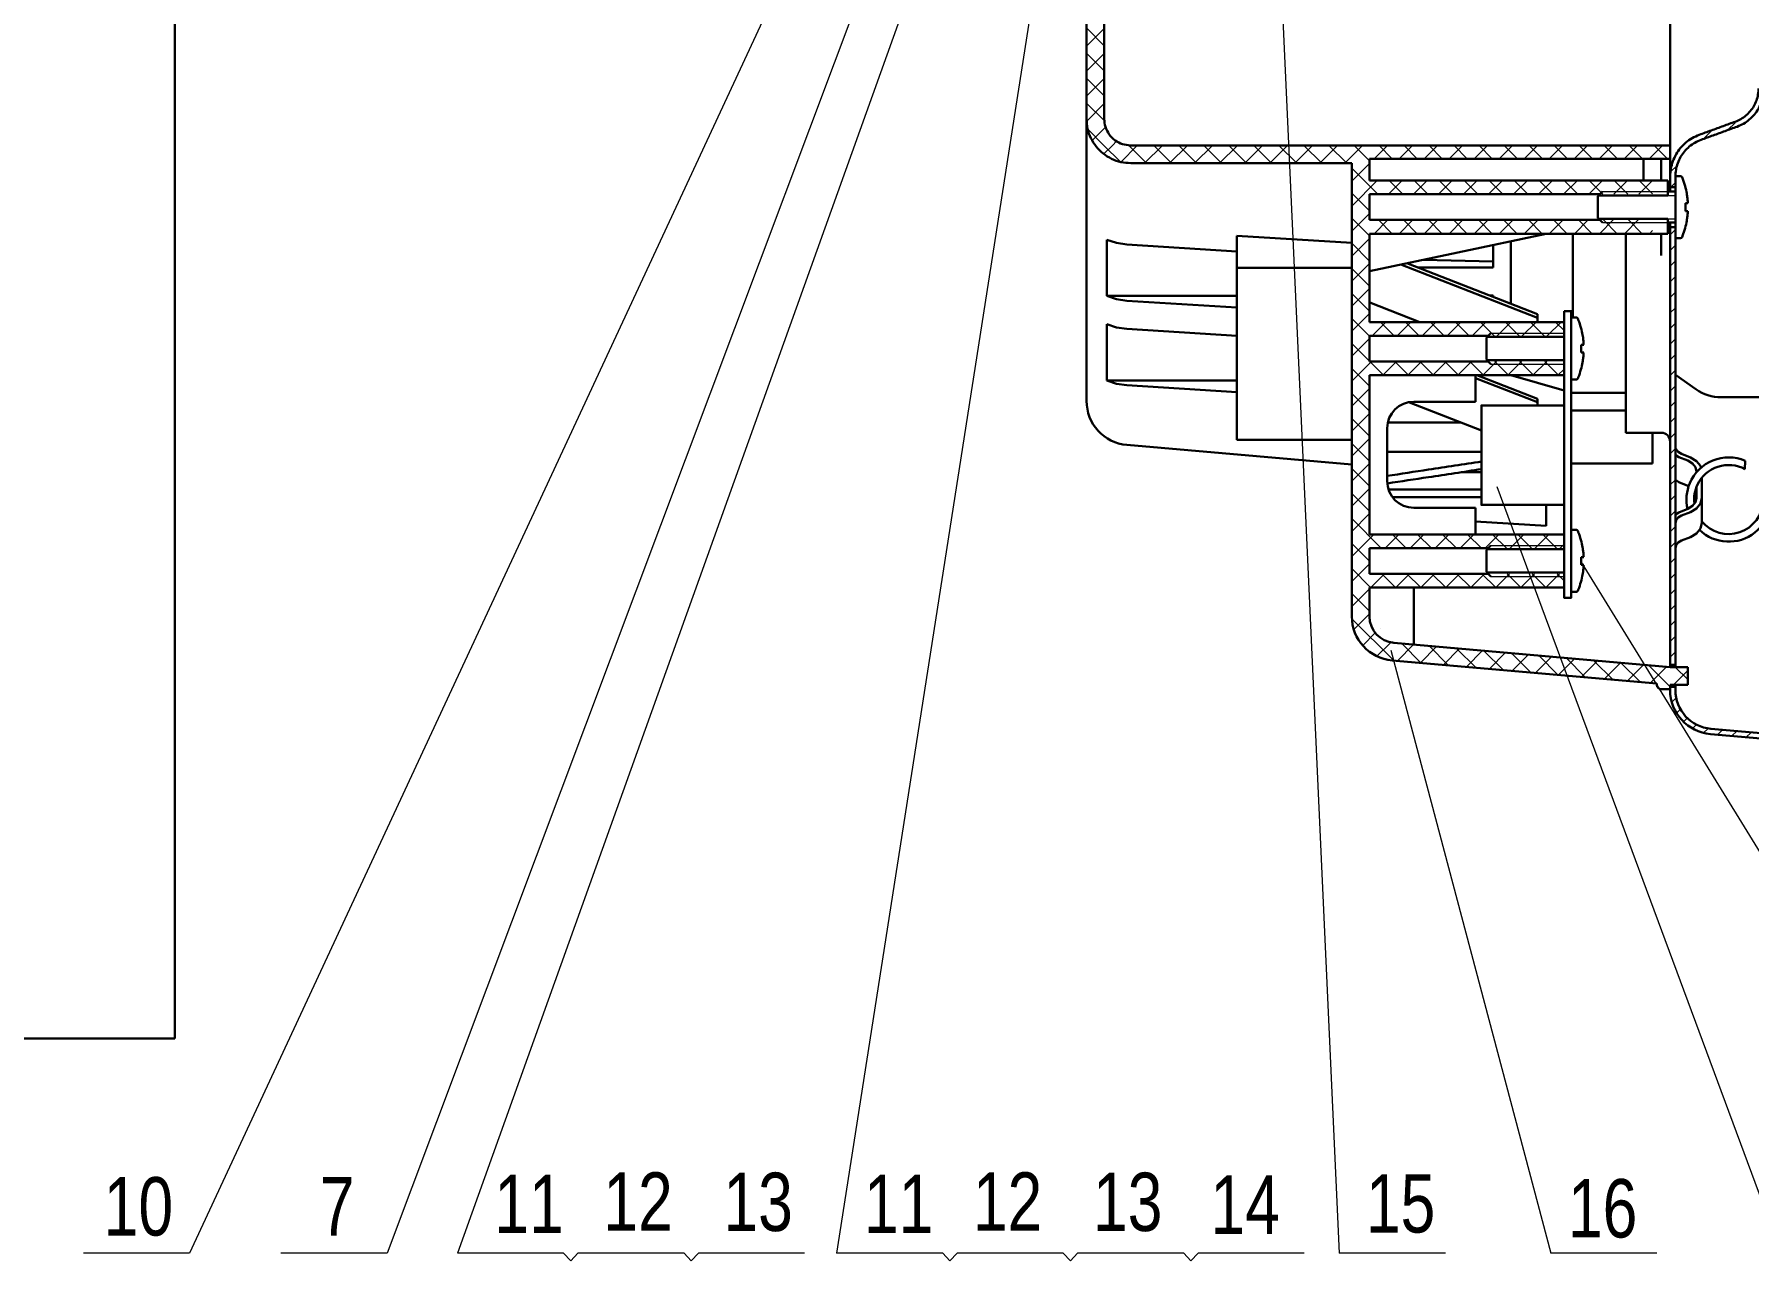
# Model space of a CAD drawing. Extents: x 2851 to 5144, y -2460 to -454.
# Drawn here: x 3060 to 3157, y -713 to -643.7 of the extents above; entities that cross this region are included whole.
import ezdxf

# ---------------------------------------------------------------- set-up
doc = ezdxf.new("R2010")
doc.units = 0
doc.header["$LTSCALE"] = 1.21
doc.header["$MEASUREMENT"] = 0
doc.layers.get('0').update_dxf_attribs({"linetype": 'CONTINUOUS', "lineweight": 30})
doc.layers.add('dim', color=5, linetype='CONTINUOUS', lineweight=15)
doc.layers.add('hatch', color=24, linetype='CONTINUOUS', lineweight=15)
doc.styles.get("Standard").update_dxf_attribs({"font": 'txt.shx', "width": 0.8, "height": 3})
pattern_1 = [(45, (-244.3558, 108.5351), (-0.70710678, 0.70710678), []), (135, (-244.3558, 108.5351), (-0.70710678, -0.70710678), [])]
pattern_2 = [(45, (-244.3558, 108.5351), (-0.44194174, 0.44194174), [])]

msp = doc.modelspace()

# ---------------------------------------------------------------- hatches: boundary and pattern name
at = {"layer": 'hatch'}
h = msp.add_hatch(dxfattribs=at)
h.set_pattern_fill('ANSI37', color=256, scale=8, style=0)
h.set_pattern_definition(pattern_1)
edge = h.paths.add_edge_path()
edge.add_line((3120.546, -633.681), (3121.296, -633.681))
edge.add_line((3121.296, -633.681), (3121.296, -632.181))
edge.add_line((3121.296, -632.181), (3119.546, -632.181))
edge.add_line((3119.546, -632.181), (3119.546, -633.681))
edge.add_line((3119.546, -633.681), (3117.796, -633.681))
edge.add_line((3117.796, -633.681), (3117.796, -634.293))
edge.add_line((3117.796, -634.293), (3119.546, -634.293))
edge.add_line((3119.546, -634.293), (3119.546, -648.449))
edge.add_spline(control_points=[(3119.546, -648.449), (3119.558, -648.636), (3119.582, -649.01), (3119.767, -649.52), (3119.948, -649.82), (3120.045, -649.951)], knot_values=[0, 0, 0, 0, 0.559097, 1.119032, 1.606611, 1.606611, 1.606611, 1.606611], degree=3, periodic=0)
edge.add_line((3120.045, -649.951), (3122.031, -649.951))
edge.add_spline(control_points=[(3122.031, -649.951), (3121.879, -649.936), (3121.571, -649.905), (3121.148, -649.682), (3120.811, -649.342), (3120.59, -648.914), (3120.56, -648.602), (3120.546, -648.449)], knot_values=[0, 0, 0, 0, 0.454366, 0.922627, 1.399181, 1.874714, 2.332226, 2.332226, 2.332226, 2.332226], degree=3, periodic=0)
edge.add_line((3120.546, -648.449), (3120.546, -633.681))
h = msp.add_hatch(dxfattribs=at)
h.set_pattern_fill('ANSI31', color=256, scale=5, style=0)
h.set_pattern_definition(pattern_2)
edge = h.paths.add_edge_path()
edge.add_line((3156.23, -648.929), (3156.23, -648.609))
edge.add_spline(control_points=[(3156.23, -648.609), (3156.003, -648.691), (3155.551, -648.856), (3154.905, -649.092), (3154.486, -649.244), (3154.294, -649.315)], knot_values=[0.000031, 0.000031, 0.000031, 0.000031, 0.722243, 1.445497, 2.060528, 2.060528, 2.060528, 2.060528], degree=3, periodic=0)
edge.add_line((3154.294, -649.315), (3154.294, -649.634))
edge.add_spline(control_points=[(3154.294, -649.634), (3154.521, -649.552), (3154.974, -649.386), (3155.619, -649.151), (3156.038, -648.999), (3156.23, -648.929)], knot_values=[0, 0, 0, 0, 0.724247, 1.447498, 2.060494, 2.060494, 2.060494, 2.060494], degree=3, periodic=0)
edge = h.paths.add_edge_path()
edge.add_spline(control_points=[(3154.294, -649.315), (3154.259, -649.327), (3154.225, -649.34), (3154.191, -649.352)], knot_values=[2.060528, 2.060528, 2.060528, 2.060528, 2.169761, 2.169761, 2.169761, 2.169761], degree=3, periodic=0)
edge.add_line((3154.191, -649.352), (3154.191, -649.677))
edge.add_spline(control_points=[(3154.191, -649.677), (3154.225, -649.662), (3154.259, -649.648), (3154.293, -649.633)], knot_values=[2.575627, 2.575627, 2.575627, 2.575627, 2.686435, 2.686435, 2.686435, 2.686435], degree=3, periodic=0)
edge.add_line((3154.294, -649.633), (3154.294, -649.315))
edge = h.paths.add_edge_path()
edge.add_spline(control_points=[(3154.191, -649.351), (3154.175, -649.357), (3154.16, -649.364), (3154.144, -649.37)], knot_values=[0, 0, 0, 0, 0.050053, 0.050053, 0.050053, 0.050053], degree=3, periodic=0)
edge.add_line((3154.144, -649.37), (3154.144, -649.697))
edge.add_spline(control_points=[(3154.144, -649.697), (3154.16, -649.69), (3154.175, -649.683), (3154.191, -649.677)], knot_values=[2.524721, 2.524721, 2.524721, 2.524721, 2.575627, 2.575627, 2.575627, 2.575627], degree=3, periodic=0)
edge.add_line((3154.191, -649.677), (3154.191, -649.351))
edge = h.paths.add_edge_path()
edge.add_spline(control_points=[(3154.144, -649.37), (3154.064, -649.405), (3153.983, -649.439), (3153.905, -649.478)], knot_values=[0.050053, 0.050053, 0.050053, 0.050053, 0.312332, 0.312332, 0.312332, 0.312332], degree=3, periodic=0)
edge.add_line((3153.905, -649.478), (3153.905, -649.819))
edge.add_spline(control_points=[(3153.905, -649.819), (3153.918, -649.811), (3153.996, -649.766), (3154.077, -649.727), (3154.144, -649.697)], knot_values=[2.255766, 2.255766, 2.255766, 2.255766, 2.302721, 2.524721, 2.524721, 2.524721, 2.524721], degree=3, periodic=0)
edge.add_line((3154.144, -649.697), (3154.144, -649.37))
edge = h.paths.add_edge_path()
edge.add_line((3153.905, -649.819), (3153.905, -649.478))
edge.add_spline(control_points=[(3153.905, -649.478), (3153.868, -649.496), (3153.703, -649.582), (3153.431, -649.777), (3153.118, -650.084), (3152.959, -650.329), (3152.88, -650.452)], knot_values=[0.312332, 0.312332, 0.312332, 0.312332, 0.435843, 0.872029, 1.308214, 1.744447, 1.744447, 1.744447, 1.744447], degree=3, periodic=0)
edge.add_spline(control_points=[(3152.88, -650.452), (3152.819, -650.584), (3152.758, -650.716), (3152.696, -650.847)], knot_values=[0, 0, 0, 0, 0.436347, 0.436347, 0.436347, 0.436347], degree=3, periodic=0)
edge.add_spline(control_points=[(3152.696, -650.847), (3152.659, -650.988), (3152.621, -651.128), (3152.584, -651.269)], knot_values=[0, 0, 0, 0, 0.436217, 0.436217, 0.436217, 0.436217], degree=3, periodic=0)
edge.add_spline(control_points=[(3152.584, -651.269), (3152.571, -651.413), (3152.558, -651.558), (3152.546, -651.703)], knot_values=[0, 0, 0, 0, 0.435778, 0.435778, 0.435778, 0.435778], degree=3, periodic=0)
edge.add_line((3152.546, -651.703), (3152.546, -652.314))
edge.add_line((3152.546, -652.314), (3152.846, -652.314))
edge.add_line((3152.846, -652.314), (3152.846, -651.703))
edge.add_spline(control_points=[(3152.846, -651.703), (3152.852, -651.575), (3152.865, -651.319), (3152.969, -650.946), (3153.13, -650.596), (3153.352, -650.28), (3153.613, -650.019), (3153.808, -649.876), (3153.905, -649.819)], knot_values=[0, 0, 0, 0, 0.383716, 0.767548, 1.151358, 1.535119, 1.918894, 2.255766, 2.255766, 2.255766, 2.255766], degree=3, periodic=0)
h = msp.add_hatch(dxfattribs=at)
h.set_pattern_fill('ANSI37', color=256, scale=8, style=0)
h.set_pattern_definition(pattern_1)
edge = h.paths.add_edge_path()
edge.add_line((3146.546, -659.935), (3135.546, -659.935))
edge.add_line((3135.546, -659.935), (3135.546, -657.065))
edge.add_line((3135.546, -657.065), (3135.546, -654.939))
edge.add_line((3135.546, -654.939), (3151.546, -654.939))
edge.add_line((3151.546, -654.939), (3151.546, -654.164))
edge.add_line((3151.546, -654.164), (3135.546, -654.164))
edge.add_line((3135.546, -654.164), (3135.546, -652.714))
edge.add_line((3135.546, -652.714), (3151.546, -652.714))
edge.add_line((3151.546, -652.714), (3151.546, -651.939))
edge.add_line((3151.546, -651.939), (3135.546, -651.939))
edge.add_line((3135.546, -651.939), (3135.546, -650.703))
edge.add_line((3135.546, -650.703), (3152.546, -650.703))
edge.add_line((3152.546, -650.703), (3152.546, -649.952))
edge.add_line((3152.546, -649.952), (3122.034, -649.952))
edge.add_line((3122.034, -649.952), (3122.031, -649.951))
edge.add_line((3122.031, -649.951), (3120.045, -649.951))
edge.add_spline(control_points=[(3120.045, -649.951), (3120.06, -649.971), (3120.189, -650.139), (3120.474, -650.424), (3120.953, -650.723), (3121.486, -650.916), (3121.859, -650.941), (3122.046, -650.953)], knot_values=[1.606611, 1.606611, 1.606611, 1.606611, 1.680496, 2.241791, 2.803306, 3.362717, 3.921502, 3.921502, 3.921502, 3.921502], degree=3, periodic=0)
edge.add_line((3122.046, -650.953), (3134.546, -650.953))
edge.add_line((3134.546, -650.953), (3134.546, -676.573))
edge.add_arc((3137.046, -676.573), 2.5, 180, 265)
edge.add_line((3136.828, -679.064), (3151.796, -680.373))
edge.add_line((3151.796, -680.373), (3151.796, -680.439))
edge.add_arc((3152.046, -680.439), 0.25, 180, 270)
edge.add_line((3152.046, -680.689), (3152.546, -680.689))
edge.add_line((3152.546, -680.689), (3152.546, -680.435))
edge.add_line((3152.546, -680.435), (3153.546, -680.435))
edge.add_line((3153.546, -680.435), (3153.546, -679.435))
edge.add_line((3153.546, -679.435), (3152.546, -679.435))
edge.add_line((3152.546, -679.435), (3136.915, -678.068))
edge.add_arc((3137.046, -676.573), 1.5, 180, 265, ccw=False)
edge.add_line((3135.546, -676.573), (3135.546, -674.935))
edge.add_line((3135.546, -674.935), (3146.546, -674.935))
edge.add_line((3146.546, -674.935), (3146.546, -674.16))
edge.add_line((3146.546, -674.16), (3135.546, -674.16))
edge.add_line((3135.546, -674.16), (3135.546, -672.71))
edge.add_line((3135.546, -672.71), (3146.546, -672.71))
edge.add_line((3146.546, -672.71), (3146.546, -671.935))
edge.add_line((3146.546, -671.935), (3135.546, -671.935))
edge.add_line((3135.546, -671.935), (3135.546, -662.935))
edge.add_line((3135.546, -662.935), (3146.546, -662.935))
edge.add_line((3146.546, -662.935), (3146.546, -662.16))
edge.add_line((3146.546, -662.16), (3135.546, -662.16))
edge.add_line((3135.546, -662.16), (3135.546, -660.71))
edge.add_line((3135.546, -660.71), (3146.546, -660.71))
edge.add_line((3146.546, -660.71), (3146.546, -659.935))
h = msp.add_hatch(dxfattribs=at)
h.set_pattern_fill('ANSI31', color=256, scale=5, style=0)
h.set_pattern_definition(pattern_2)
h.paths.add_polyline_path([(3152.846, -654.564), (3152.546, -654.564), (3152.546, -679.31), (3152.846, -679.31)])
h = msp.add_hatch(dxfattribs=at)
h.set_pattern_fill('ANSI31', color=256, scale=5, style=0)
h.set_pattern_definition(pattern_2)
h.paths.add_polyline_path([(3154.854, -682.928, -0.388879), (3152.846, -680.736), (3152.846, -680.56), (3152.546, -680.56), (3152.546, -680.736, 0.388879), (3154.828, -683.227), (3189.264, -686.239, -0.388879), (3191.546, -688.73), (3191.546, -694.439), (3191.846, -694.439), (3191.846, -688.73, 0.388879), (3189.29, -685.94)])

# ---------------------------------------------------------------- linework, layer by layer
at = {"color": 7, "linetype": 'Continuous'}
for p, q in [((3067.99, -700.439), (3067.99, -520.439)), ((3120.546, -633.681), (3120.546, -648.444)), ((3119.546, -634.293), (3119.546, -664.389)), ((3152.546, -638.127), (3152.546, -652.563)), ((3122.034, -649.952), (3152.546, -649.952)), ((3134.546, -650.953), (3122.046, -650.953)), ((3134.546, -650.953), (3134.546, -676.573)), ((3135.546, -650.703), (3152.546, -650.703)), ((3151.046, -650.703), (3151.046, -651.939)), ((3152.046, -651.939), (3152.046, -650.703)), ((3152.421, -651.939), (3135.546, -651.939)), ((3152.421, -651.939), (3152.421, -652.782)), ((3152.846, -652.314), (3152.546, -652.314)), ((3152.846, -651.703), (3152.846, -679.435)), ((3148.566, -652.714), (3135.546, -652.714)), ((3135.546, -652.714), (3135.546, -654.164)), ((3148.497, -652.783), (3152.421, -652.782)), ((3152.421, -652.563), (3152.846, -652.563)), ((3148.566, -654.164), (3135.546, -654.164)), ((3148.497, -654.095), (3152.421, -654.095)), ((3152.421, -654.095), (3152.421, -654.939)), ((3152.421, -654.314), (3152.846, -654.314)), ((3152.546, -654.314), (3152.546, -679.435)), ((3120.694, -658.462), (3120.694, -655.28)), ((3128.046, -666.594), (3128.046, -655.055)), ((3134.546, -655.457), (3128.046, -655.055)), ((3135.546, -657.065), (3145.546, -654.939)), ((3152.421, -654.939), (3135.546, -654.939)), ((3147.046, -654.939), (3147.046, -659.685)), ((3150.046, -666.189), (3150.046, -654.939)), ((3152.046, -656.164), (3152.046, -654.939)), ((3152.846, -654.564), (3152.546, -654.564)), ((3128.046, -655.939), (3121.828, -655.554)), ((3142.546, -655.577), (3142.546, -656.851)), ((3143.546, -655.364), (3143.546, -658.912)), ((3128.046, -656.871), (3134.546, -656.871)), ((3135.546, -657.065), (3135.546, -659.935)), ((3145.046, -659.699), (3137.325, -656.686)), ((3137.66, -656.615), (3145.046, -659.497)), ((3142.546, -656.851), (3138.265, -656.851)), ((3138.58, -656.42), (3142.546, -656.517)), ((3120.694, -658.462), (3128.046, -658.462)), ((3128.046, -659.121), (3121.828, -658.736)), ((3138.402, -659.935), (3135.566, -658.828)), ((3142.342, -658.442), (3142.546, -658.442)), ((3142.546, -658.442), (3142.546, -658.522)), ((3120.694, -663.235), (3120.694, -660.053)), ((3135.546, -659.935), (3146.546, -659.935)), ((3145.046, -659.497), (3145.046, -659.935)), ((3146.546, -662.935), (3146.546, -659.935)), ((3128.046, -660.712), (3121.828, -660.327)), ((3135.546, -660.71), (3142.266, -660.71)), ((3135.546, -660.71), (3135.546, -662.16)), ((3142.197, -660.779), (3146.546, -660.779)), ((3142.197, -662.091), (3146.546, -662.092)), ((3135.546, -662.16), (3142.266, -662.16)), ((3135.546, -662.935), (3146.546, -662.935)), ((3141.546, -664.435), (3141.546, -662.935)), ((3145.046, -664.472), (3141.546, -663.106)), ((3141.624, -662.935), (3145.046, -664.27)), ((3143.546, -662.939), (3146.546, -663.796)), ((3154.006, -663.737), (3152.846, -662.925)), ((3120.694, -663.235), (3128.046, -663.235)), ((3128.046, -663.893), (3121.828, -663.509)), ((3146.955, -663.913), (3147.046, -663.939)), ((3147.046, -663.939), (3150.046, -663.939)), ((3141.871, -666.062), (3137.802, -664.474)), ((3138.046, -664.435), (3141.546, -664.435)), ((3145.046, -664.27), (3145.046, -664.65)), ((3146.955, -664.939), (3150.046, -664.939)), ((3166.701, -664.189), (3155.439, -664.189)), ((3136.546, -668.935), (3136.546, -665.935)), ((3136.597, -665.612), (3140.718, -665.612)), ((3121.828, -666.88), (3134.546, -667.992)), ((3128.046, -666.594), (3134.546, -666.594)), ((3152.046, -666.189), (3150.046, -666.189)), ((3151.546, -666.189), (3151.546, -667.939)), ((3136.546, -667.266), (3141.871, -667.266)), ((3146.955, -667.939), (3151.546, -667.939)), ((3152.888, -667.122), (3153.009, -667.271)), ((3152.897, -667.477), (3153.046, -667.565)), ((3153.009, -667.271), (3153.196, -667.382)), ((3153.546, -667.769), (3153.046, -667.565)), ((3153.696, -667.586), (3153.196, -667.382)), ((3153.812, -667.927), (3153.546, -667.769)), ((3140.765, -668.417), (3141.871, -668.417)), ((3153.046, -668.979), (3152.846, -668.861)), ((3154.046, -668.415), (3154.046, -668.382)), ((3154.346, -668.732), (3154.346, -671.29)), ((3141.871, -669.407), (3136.624, -669.407)), ((3141.871, -669.832), (3136.847, -669.832)), ((3153.546, -669.184), (3153.046, -668.979)), ((3153.594, -669.212), (3153.546, -669.184)), ((3154.046, -669.876), (3154.046, -669.239)), ((3154.267, -670.191), (3154.346, -669.876)), ((3141.546, -670.435), (3138.046, -670.435)), ((3141.546, -671.935), (3141.546, -670.435)), ((3145.546, -670.267), (3145.546, -671.452)), ((3153.046, -670.693), (3152.846, -670.811)), ((3153.046, -670.693), (3153.546, -670.488)), ((3153.196, -670.876), (3153.696, -670.672)), ((3145.546, -671.452), (3141.546, -671.205)), ((3154.267, -671.605), (3154.346, -671.29)), ((3135.546, -671.935), (3146.546, -671.935)), ((3135.546, -672.71), (3135.546, -674.16)), ((3135.546, -672.71), (3142.266, -672.71)), ((3142.197, -672.779), (3146.546, -672.778)), ((3146.546, -674.935), (3146.546, -671.935)), ((3153.196, -672.29), (3153.696, -672.086)), ((3135.546, -674.16), (3142.266, -674.16)), ((3142.197, -674.091), (3146.546, -674.091)), ((3135.546, -674.935), (3146.546, -674.935)), ((3138.046, -678.167), (3138.046, -674.935)), ((3136.915, -678.068), (3152.546, -679.435)), ((3136.828, -679.064), (3151.796, -680.373)), ((3152.546, -679.31), (3152.846, -679.31)), ((3152.546, -679.435), (3153.546, -679.435)), ((3153.546, -680.435), (3153.546, -679.435)), ((3151.796, -680.439), (3151.796, -680.373)), ((3152.546, -680.435), (3152.546, -680.736)), ((3152.546, -680.435), (3153.546, -680.435)), ((3152.846, -680.435), (3152.846, -680.736)), ((3152.046, -680.689), (3152.546, -680.689)), ((3152.546, -680.56), (3152.846, -680.56)), ((3189.264, -686.239), (3154.828, -683.227)), ((3189.29, -685.94), (3154.854, -682.928)), ((3067.99, -700.439), (2962.99, -700.439))]:
    msp.add_line(p, q, dxfattribs=at)
for p, q in [((3135.546, -651.939), (3135.546, -650.703)), ((3153.138, -651.689), (3152.846, -651.689)), ((3153.24, -651.795), (3153.219, -651.743)), ((3153.24, -651.81), (3153.24, -651.795)), ((3148.466, -652.814), (3148.716, -652.564)), ((3148.466, -652.814), (3148.466, -654.064)), ((3153.408, -653.22), (3153.55, -653.22)), ((3148.466, -654.064), (3148.716, -654.314)), ((3153.408, -653.658), (3153.55, -653.658)), ((3135.546, -654.939), (3135.546, -657.065)), ((3153.138, -655.189), (3152.846, -655.189)), ((3153.24, -655.083), (3153.219, -655.135)), ((3153.24, -655.083), (3153.24, -655.068)), ((3147.248, -659.685), (3146.955, -659.685)), ((3147.35, -659.792), (3147.328, -659.739)), ((3147.35, -659.792), (3147.35, -659.806)), ((3142.166, -660.81), (3142.416, -660.56)), ((3142.166, -662.06), (3142.166, -660.81)), ((3142.166, -662.06), (3142.416, -662.31)), ((3147.518, -661.216), (3147.66, -661.216)), ((3147.518, -661.654), (3147.66, -661.654)), ((3135.546, -662.935), (3135.546, -671.935)), ((3147.35, -663.079), (3147.328, -663.132)), ((3147.35, -663.064), (3147.35, -663.079)), ((3147.248, -663.185), (3146.955, -663.185)), ((3156.793, -667.775), (3156.778, -668.248)), ((3147.248, -671.685), (3146.955, -671.685)), ((3146.955, -671.685), (3146.955, -675.185)), ((3147.35, -671.792), (3147.328, -671.739)), ((3147.35, -671.806), (3147.35, -671.792)), ((3142.166, -672.81), (3142.416, -672.56)), ((3142.166, -672.81), (3142.166, -674.06)), ((3147.518, -673.216), (3147.66, -673.216)), ((3147.518, -673.654), (3147.66, -673.654)), ((3142.166, -674.06), (3142.416, -674.31)), ((3135.546, -674.935), (3135.546, -676.573)), ((3147.248, -675.185), (3146.955, -675.185)), ((3147.35, -675.079), (3147.328, -675.132)), ((3147.35, -675.079), (3147.35, -675.064))]:
    msp.add_line(p, q)
for points in [[(3153.55, -653.22), (3153.548, -653.182), (3153.545, -653.139), (3153.542, -653.093), (3153.537, -653.043), (3153.532, -652.99), (3153.526, -652.934), (3153.519, -652.874), (3153.51, -652.809), (3153.499, -652.738), (3153.485, -652.658), (3153.468, -652.567), (3153.446, -652.466), (3153.419, -652.357), (3153.39, -652.249), (3153.358, -652.142), (3153.324, -652.034), (3153.285, -651.924), (3153.24, -651.81)], [(3153.412, -653.439), (3153.411, -653.366), (3153.41, -653.293), (3153.408, -653.22)], [(3153.24, -655.068), (3153.284, -654.955), (3153.323, -654.846), (3153.357, -654.74), (3153.389, -654.633), (3153.419, -654.523), (3153.445, -654.413), (3153.468, -654.31), (3153.485, -654.218), (3153.499, -654.138), (3153.51, -654.066), (3153.519, -654.001), (3153.526, -653.942), (3153.533, -653.886), (3153.538, -653.834), (3153.542, -653.784), (3153.545, -653.738), (3153.548, -653.696), (3153.55, -653.658)], [(3153.408, -653.658), (3153.41, -653.585), (3153.411, -653.512), (3153.412, -653.439)], [(3147.35, -659.806), (3147.394, -659.919), (3147.432, -660.028), (3147.467, -660.135), (3147.499, -660.241), (3147.528, -660.351), (3147.555, -660.461), (3147.577, -660.564), (3147.595, -660.656), (3147.609, -660.737), (3147.62, -660.808), (3147.629, -660.873), (3147.636, -660.933), (3147.642, -660.988), (3147.647, -661.04), (3147.651, -661.09), (3147.655, -661.136), (3147.657, -661.178), (3147.66, -661.216)], [(3147.66, -661.654), (3147.657, -661.692), (3147.655, -661.735), (3147.651, -661.782), (3147.647, -661.832), (3147.642, -661.884), (3147.636, -661.94), (3147.628, -662), (3147.619, -662.065), (3147.608, -662.136), (3147.595, -662.216), (3147.577, -662.307), (3147.555, -662.409), (3147.529, -662.517), (3147.5, -662.626), (3147.468, -662.732), (3147.433, -662.84), (3147.394, -662.95), (3147.35, -663.064)], [(3147.518, -661.216), (3147.52, -661.29), (3147.521, -661.363), (3147.521, -661.435)], [(3147.521, -661.435), (3147.521, -661.508), (3147.52, -661.581), (3147.518, -661.654)], [(3147.66, -673.216), (3147.657, -673.178), (3147.655, -673.135), (3147.651, -673.089), (3147.647, -673.039), (3147.642, -672.986), (3147.636, -672.93), (3147.628, -672.87), (3147.619, -672.805), (3147.608, -672.734), (3147.595, -672.654), (3147.577, -672.564), (3147.555, -672.462), (3147.529, -672.353), (3147.5, -672.245), (3147.468, -672.138), (3147.433, -672.031), (3147.394, -671.921), (3147.35, -671.806)], [(3147.35, -675.064), (3147.394, -674.951), (3147.432, -674.843), (3147.467, -674.736), (3147.499, -674.629), (3147.528, -674.52), (3147.555, -674.409), (3147.577, -674.306), (3147.595, -674.214), (3147.609, -674.134), (3147.62, -674.062), (3147.629, -673.997), (3147.636, -673.938), (3147.642, -673.882), (3147.647, -673.83), (3147.651, -673.78), (3147.655, -673.734), (3147.657, -673.692), (3147.66, -673.654)], [(3147.521, -673.435), (3147.521, -673.363), (3147.52, -673.29), (3147.518, -673.216)], [(3147.518, -673.654), (3147.52, -673.581), (3147.521, -673.508), (3147.521, -673.435)]]:
    msp.add_lwpolyline(points)
for points in [[(3120.694, -655.28), (3121.236, -655.465), (3121.828, -655.554)], [(3120.694, -658.462), (3121.236, -658.647), (3121.828, -658.736)], [(3120.694, -660.053), (3121.236, -660.238), (3121.828, -660.327)], [(3120.694, -663.235), (3121.236, -663.42), (3121.828, -663.509)], [(3154.292, -668.167), (3154.267, -668.067), (3154.042, -667.791), (3153.696, -667.586)], [(3154.046, -668.382), (3153.985, -668.14), (3153.812, -667.927)], [(3153.546, -670.488), (3153.812, -670.33), (3153.985, -670.118), (3154.046, -669.876)], [(3154.046, -669.796), (3153.985, -669.554), (3153.957, -669.519)], [(3153.696, -670.672), (3154.042, -670.467), (3154.267, -670.191)], [(3153.196, -670.876), (3153.009, -670.987), (3152.888, -671.135), (3152.846, -671.305)], [(3153.696, -672.086), (3154.042, -671.881), (3154.267, -671.605)], [(3152.846, -672.719), (3152.888, -672.55), (3153.009, -672.401), (3153.196, -672.29)]]:
    msp.add_lwpolyline(points, dxfattribs=at)
for points in [[(3146.546, -659.316), (3146.955, -659.316), (3146.955, -675.515), (3146.546, -675.515)], [(3146.546, -664.65), (3141.871, -664.65), (3141.871, -670.267), (3146.546, -670.267)]]:
    msp.add_lwpolyline(points, close=True)
for centre, radius, start, end in [((3153.138, -651.776), 0.0875, 22.81483, 90), ((3153.138, -655.101), 0.0875, 270, 337.18517), ((3147.248, -659.773), 0.0875, 22.81483, 90), ((3147.248, -663.098), 0.0875, 270, 337.18517), ((3155.855, -669.966), 2.383, 66.8337, 157.15844), ((3155.855, -669.966), 1.95, 61.76959, 154.35148), ((3155.855, -669.966), 2.383, 226.10959, 31.1421), ((3155.855, -669.966), 2.383, 157.15844, 192.8084), ((3155.855, -669.966), 1.95, 154.35148, 186.86241), ((3155.855, -669.966), 1.95, 219.26909, 358.15739), ((3147.248, -671.773), 0.0875, 22.81483, 90), ((3147.248, -675.098), 0.0875, 270, 337.18517), ((3137.046, -676.573), 1.5, 180, 265)]:
    msp.add_arc(centre, radius, start, end)
for centre, radius, start, end in [((3155.439, -661.689), 2.5, 235, 270), ((3122.046, -664.389), 2.5, 180, 265), ((3138.046, -665.935), 1.5, 90, 180), ((3152.046, -666.689), 0.5, 0, 90), ((3138.046, -668.935), 1.5, 180, 270), ((3137.046, -676.573), 2.5, 180, 265), ((3152.046, -680.439), 0.25, 180, 270), ((3155.046, -680.736), 2.5, 180, 265), ((3155.046, -680.736), 2.2, 180, 265)]:
    msp.add_arc(centre, radius, start, end, dxfattribs=at)
for points in [[(3157.546, -646.727), (3157.515, -647.075), (3157.425, -647.412), (3157.278, -647.728), (3157.078, -648.014), (3156.832, -648.261), (3156.546, -648.461), (3156.23, -648.609)], [(3156.332, -648.891), (3156.696, -648.722), (3157.024, -648.491), (3157.308, -648.207), (3157.538, -647.878), (3157.707, -647.514), (3157.811, -647.126), (3157.846, -646.727)], [(3119.546, -648.449), (3119.608, -649.005), (3119.792, -649.534), (3120.09, -650.009), (3120.487, -650.407), (3120.962, -650.706), (3121.49, -650.89), (3122.046, -650.953)], [(3122.031, -649.951), (3121.583, -649.877), (3121.166, -649.665), (3120.83, -649.327), (3120.617, -648.901), (3120.546, -648.449)], [(3154.191, -649.351), (3153.796, -649.535), (3153.439, -649.786), (3153.13, -650.094), (3152.88, -650.452)], [(3156.23, -648.609), (3155.551, -648.856), (3154.872, -649.104), (3154.191, -649.352)], [(3154.294, -649.634), (3154.974, -649.386), (3155.654, -649.139), (3156.332, -648.891)], [(3152.88, -650.452), (3152.696, -650.847)], [(3152.846, -651.703), (3152.879, -651.321), (3152.978, -650.95), (3153.14, -650.602), (3153.36, -650.287), (3153.631, -650.016), (3153.946, -649.795), (3154.293, -649.633)], [(3152.584, -651.269), (3152.546, -651.703)], [(3152.696, -650.847), (3152.584, -651.269)]]:
    msp.add_spline(points, degree=3, dxfattribs=at)
for points, knots in [([(3136.546, -668.631), (3137.324, -668.513), (3139.099, -668.245), (3140.874, -667.977), (3141.871, -667.826)], [0, 0, 0, 0, 2.360724, 5.385483, 5.385483, 5.385483, 5.385483]), ([(3136.563, -669.052), (3137.336, -668.936), (3139.105, -668.669), (3140.874, -668.401), (3141.871, -668.25)], [0, 0, 0, 0, 2.342832, 5.36759, 5.36759, 5.36759, 5.36759])]:
    msp.add_open_spline(points, degree=3, knots=knots, dxfattribs=at)
at = {"layer": 'dim'}
for p, q in [((3119.671, -613.008), (3083.975, -712.562)), ((3115.832, -617.225), (3079.99, -712.562)), ((3112.087, -619.572), (3068.818, -712.562)), ((3118.183, -630.916), (3105.414, -712.562)), ((3130.305, -635.207), (3133.837, -712.562)), ((3142.752, -669.224), (3158.816, -712.562)), ((3147.521, -673.508), (3171.558, -712.562)), ((3136.752, -678.481), (3145.801, -712.562)), ((3068.818, -712.562), (3062.818, -712.562)), ((3079.99, -712.562), (3073.99, -712.562)), ((3089.975, -712.562), (3083.975, -712.562)), ((3089.975, -712.562), (3090.381, -712.991)), ((3090.788, -712.562), (3090.381, -712.991)), ((3096.788, -712.562), (3090.788, -712.562)), ((3096.788, -712.562), (3097.194, -712.991)), ((3097.601, -712.562), (3097.194, -712.991)), ((3103.601, -712.562), (3097.601, -712.562)), ((3103.601, -712.562), (3097.601, -712.562)), ((3111.414, -712.562), (3105.414, -712.562)), ((3111.414, -712.562), (3111.821, -712.991)), ((3112.227, -712.562), (3111.821, -712.991)), ((3118.227, -712.562), (3112.227, -712.562)), ((3118.227, -712.562), (3118.634, -712.991)), ((3119.04, -712.562), (3118.634, -712.991)), ((3125.04, -712.562), (3119.04, -712.562)), ((3125.04, -712.562), (3119.04, -712.562)), ((3125.04, -712.562), (3125.447, -712.991)), ((3125.853, -712.562), (3125.447, -712.991)), ((3131.853, -712.562), (3125.853, -712.562)), ((3139.837, -712.562), (3133.837, -712.562)), ((3151.801, -712.562), (3145.801, -712.562))]:
    msp.add_line(p, q, dxfattribs=at)
at = {"layer": 'hatch'}
for p, q in [((3152.846, -651.689), (3152.846, -655.189)), ((3148.716, -652.564), (3152.421, -652.563)), ((3152.421, -652.782), (3152.846, -652.782)), ((3148.716, -654.314), (3152.421, -654.314)), ((3152.421, -654.095), (3152.846, -654.095)), ((3142.416, -660.56), (3146.546, -660.56)), ((3142.416, -662.31), (3146.546, -662.311)), ((3142.416, -672.56), (3146.546, -672.56)), ((3142.416, -674.31), (3146.546, -674.31))]:
    msp.add_line(p, q, dxfattribs=at)

# ---------------------------------------------------------------- texts
at = {"char_height": 3.3, "width": 39, "attachment_point": 1}
for s, insert in [('\\fￋￎￌ￥|b0|i0|c134|p2;10', (3063.97, -708.269)), ('{\\fￋￎￌ￥|b0|i0|c134|p2;7}', (3076.185, -708.269)), ('\\fￋￎￌ￥|b0|i0|c134|p2;11', (3086.063, -708.134)), ('\\fￋￎￌ￥|b0|i0|c134|p2;12', (3092.221, -707.999)), ('\\fￋￎￌ￥|b0|i0|c134|p2;13', (3099.013, -708.014)), ('\\fￋￎￌ￥|b0|i0|c134|p2;11', (3106.959, -708.134)), ('\\fￋￎￌ￥|b0|i0|c134|p2;12', (3113.117, -707.999)), ('\\fￋￎￌ￥|b0|i0|c134|p2;13', (3119.91, -708.014)), ('{\\fￋￎￌ￥|b0|i0|c134|p2;14}', (3126.555, -708.175)), ('{\\fￋￎￌ￥|b0|i0|c134|p2;15}', (3135.341, -708.101)), ('{\\fￋￎￌ￥|b0|i0|c134|p2;16}', (3146.766, -708.378))]:
    msp.add_mtext(s, dxfattribs=dict(at, insert=insert))

doc.saveas('drawing.dxf')
